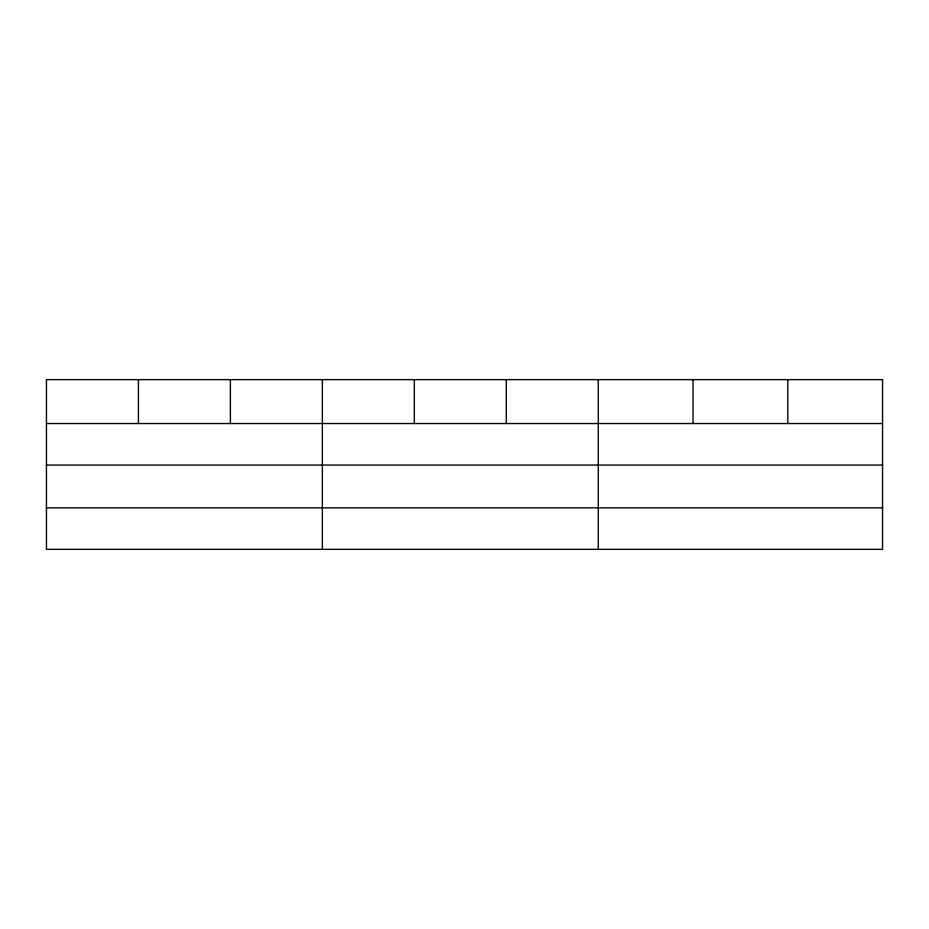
<?xml version="1.0" encoding="UTF-8"?>
<svg xmlns="http://www.w3.org/2000/svg" width="929" height="929" viewBox="0 0 929 929"><rect width="100%" height="100%" fill="white"/><g stroke="black" fill="none" stroke-linecap="round" stroke-linejoin="round"><path stroke-width="1.39" d="M46.45 423.543L882.55 423.543M46.45 465.069L882.55 465.069M46.45 507.838L882.55 507.838M787.792 379.636L787.792 423.543M693.034 379.636L693.034 423.543M598.276 379.636L598.276 549.364M506.305 379.636L506.305 423.543M414.334 379.636L414.334 423.543M322.363 379.636L322.363 549.364M230.392 379.636L230.392 423.543M138.421 379.636L138.421 423.543M882.55 379.636L46.45 379.636L46.45 549.364L882.55 549.364L882.55 379.636"/></g></svg>
